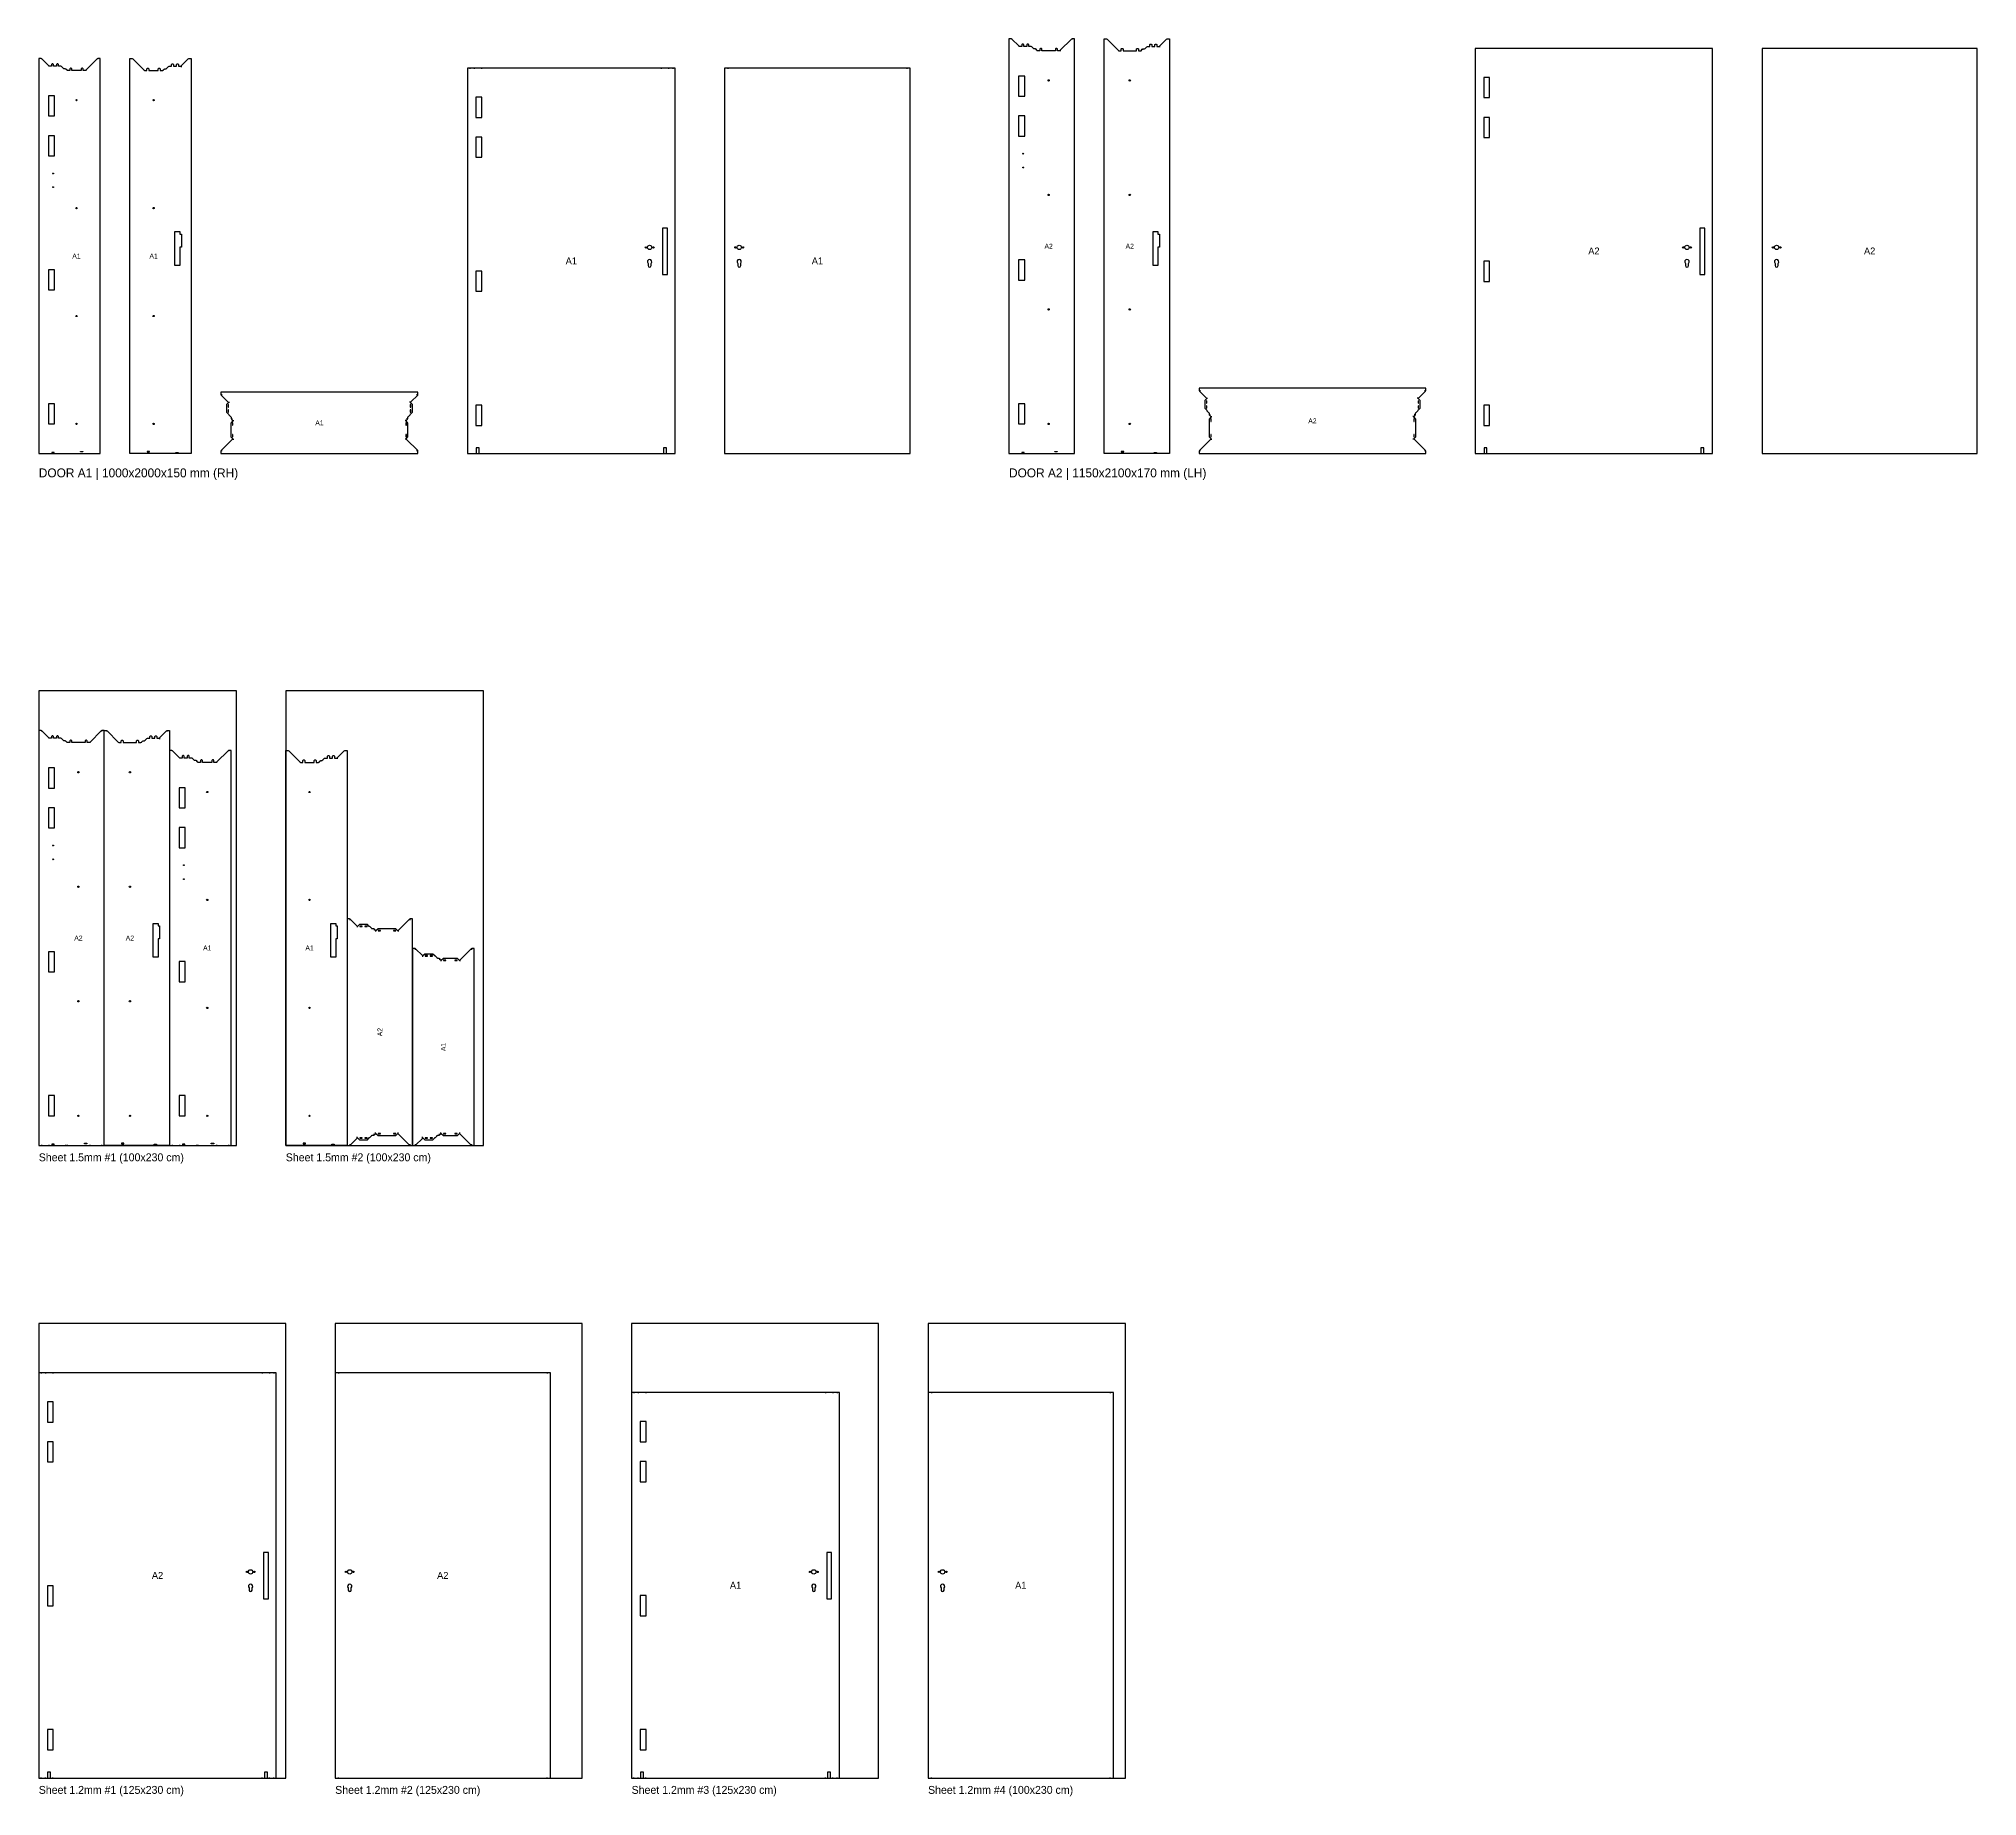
# Model space of a CAD drawing. Header units: metres. Extents: x 0 to 9809, y -6792 to 2098.
import ezdxf
from ezdxf.enums import TextEntityAlignment as Align

# ---------------------------------------------------------------- set-up
doc = ezdxf.new("R2010")
doc.units = ezdxf.units.M
for name, color, linetype in [('CUTOUTS', 3, 'Continuous'), ('HOLES', 4, 'Continuous'), ('NOTCHES', 6, 'Continuous'), ('OUTLINE', 7, 'Continuous'), ('PART_LABELS', 7, 'Continuous'), ('SHEETS_1_2', 3, 'Continuous'), ('SHEETS_1_5', 4, 'Continuous'), ('TEXT', 2, 'Continuous')]:
    doc.layers.add(name, color=color, linetype=linetype)

# ---------------------------------------------------------------- blocks, each defined once
blk = doc.blocks.new('B_A1_HINGE_POST')
at = {"layer": 'CUTOUTS'}
for points in [[(48.9, 1708), (79.4, 1708), (79.4, 1810), (48.9, 1810)], [(48.9, 1506), (79.4, 1506), (79.4, 1608), (48.9, 1608)], [(48.9, 828), (79.4, 828), (79.4, 930), (48.9, 930)], [(48.9, 150), (79.4, 150), (79.4, 252), (48.9, 252)]]:
    blk.add_lwpolyline(points, close=True, dxfattribs=at)
at = {"layer": 'HOLES'}
for centre, radius in [((190.7, 1788), 3.25), ((72.3, 1417.5), 2), ((72.3, 1347.5), 2), ((190.7, 1242), 3.25), ((190.7, 696), 3.25), ((190.7, 150), 3.25)]:
    blk.add_circle(centre, radius, dxfattribs=at)
at = {"layer": 'NOTCHES'}
for p, q in [((13.6, 1997.8), (13.6, 1994.8)), ((13.6, 1997.8), (13.6, 1994.8)), ((13.6, 1997.8), (13.6, 1994.8)), ((13.6, 1997.8), (13.6, 1994.8)), ((297.4, 1997.8), (297.4, 1994.8)), ((297.4, 1997.8), (297.4, 1994.8)), ((297.4, 1997.8), (297.4, 1994.8)), ((297.4, 1997.8), (297.4, 1994.8)), ((50.7, 1961.5), (50.7, 1958.5)), ((50.7, 1961.5), (50.7, 1958.5)), ((50.7, 1961.5), (50.7, 1958.5)), ((50.7, 1961.5), (50.7, 1958.5)), ((113.3, 1959.2), (113.3, 1958.2)), ((113.3, 1959.2), (113.3, 1958.2)), ((113.3, 1959.2), (113.3, 1958.2)), ((113.3, 1959.2), (113.3, 1958.2)), ((125, 1948.5), (125, 1947.5)), ((125, 1948.5), (125, 1947.5)), ((125, 1948.5), (125, 1947.5)), ((125, 1948.5), (125, 1947.5)), ((135.6, 1946.2), (135.6, 1943.2)), ((135.6, 1946.2), (135.6, 1943.2)), ((135.6, 1946.2), (135.6, 1943.2)), ((135.6, 1946.2), (135.6, 1943.2)), ((143.2, 1939.5), (143.2, 1936.5)), ((143.2, 1939.5), (143.2, 1936.5)), ((143.2, 1939.5), (143.2, 1936.5)), ((143.2, 1939.5), (143.2, 1936.5)), ((238.2, 1939.5), (238.2, 1936.5)), ((238.2, 1939.5), (238.2, 1936.5)), ((238.2, 1939.5), (238.2, 1936.5)), ((238.2, 1939.5), (238.2, 1936.5)), ((13.6, 3), (13.6, 0)), ((13.6, 3), (13.6, 0)), ((13.6, 3), (13.6, 0)), ((13.6, 3), (13.6, 0)), ((50.7, 3), (50.7, 0)), ((50.7, 3), (50.7, 0)), ((50.7, 3), (50.7, 0)), ((50.7, 3), (50.7, 0)), ((113.3, 1), (113.3, 0)), ((113.3, 1), (113.3, 0)), ((113.3, 1), (113.3, 0)), ((113.3, 1), (113.3, 0)), ((125, 1), (125, 0)), ((125, 1), (125, 0)), ((125, 1), (125, 0)), ((125, 1), (125, 0)), ((135.6, 3), (135.6, 0)), ((135.6, 3), (135.6, 0)), ((135.6, 3), (135.6, 0)), ((135.6, 3), (135.6, 0)), ((143.2, 3), (143.2, 0)), ((143.2, 3), (143.2, 0)), ((143.2, 3), (143.2, 0)), ((143.2, 3), (143.2, 0)), ((238.2, 3), (238.2, 0)), ((238.2, 3), (238.2, 0)), ((238.2, 3), (238.2, 0)), ((238.2, 3), (238.2, 0)), ((297.4, 3), (297.4, 0)), ((297.4, 3), (297.4, 0)), ((297.4, 3), (297.4, 0)), ((297.4, 3), (297.4, 0))]:
    blk.add_line(p, q, dxfattribs=at)
for points in [[(77.6, 6), (65.6, 6), (65.6, 4), (77.6, 4)], [(211.3, 11), (223.3, 11), (223.3, 9), (211.3, 9)]]:
    blk.add_lwpolyline(points, close=True, dxfattribs=at)
at = {"layer": 'OUTLINE'}
blk.add_lwpolyline([(141.7, 1941), (137.2, 1945.5), (134, 1947), (126.5, 1947), (123.4, 1950), (114.9, 1958.5), (111.8, 1960), (99.8, 1960), (99.8, 1969), (96.8, 1972), (92.8, 1972), (89.8, 1969), (89.8, 1960), (74.3, 1960), (74.3, 1969), (71.3, 1972), (67.3, 1972), (64.3, 1969), (64.3, 1960), (52.3, 1960), (49.1, 1963), (15.1, 1997), (12, 1998.5), (0, 1998.5), (0, 0), (310.9, 0), (310.9, 1998.5), (298.9, 1998.5), (295.8, 1997), (239.8, 1941), (236.7, 1938), (224.7, 1938), (224.7, 1947), (221.7, 1950), (217.7, 1950), (214.7, 1947), (214.7, 1938), (166.8, 1938), (166.8, 1947), (163.8, 1950), (159.8, 1950), (156.8, 1947), (156.8, 1938), (144.8, 1938)], close=True, dxfattribs=at)
at = {"layer": 'PART_LABELS'}
blk.add_text('A1', height=25, dxfattribs=at).set_placement((190.7, 999.2), align=Align.MIDDLE_CENTER)
blk = doc.blocks.new('B_A1_LOCK_POST')
at = {"layer": 'CUTOUTS'}
blk.add_lwpolyline([(252.5, 1044.5), (252.5, 952.2), (228, 952.2), (228, 1122.8), (252.5, 1122.8), (252.5, 1110.5), (260.8, 1110.5), (260.8, 1044.5)], close=True, dxfattribs=at)
at = {"layer": 'HOLES'}
for centre in [(120.2, 1788), (120.2, 1242), (120.2, 696), (120.2, 150)]:
    blk.add_circle(centre, 3.25, dxfattribs=at)
at = {"layer": 'NOTCHES'}
for p, q in [((13.6, 1997.8), (13.6, 1994.8)), ((13.6, 1997.8), (13.6, 1994.8)), ((13.6, 1997.8), (13.6, 1994.8)), ((13.6, 1997.8), (13.6, 1994.8)), ((297.4, 1997.8), (297.4, 1994.8)), ((297.4, 1997.8), (297.4, 1994.8)), ((297.4, 1997.8), (297.4, 1994.8)), ((297.4, 1997.8), (297.4, 1994.8)), ((72.7, 1939.5), (72.7, 1936.5)), ((72.7, 1939.5), (72.7, 1936.5)), ((72.7, 1939.5), (72.7, 1936.5)), ((72.7, 1939.5), (72.7, 1936.5)), ((167.7, 1939.5), (167.7, 1936.5)), ((167.7, 1939.5), (167.7, 1936.5)), ((167.7, 1939.5), (167.7, 1936.5)), ((167.7, 1939.5), (167.7, 1936.5)), ((175.3, 1946.2), (175.3, 1943.2)), ((175.3, 1946.2), (175.3, 1943.2)), ((175.3, 1946.2), (175.3, 1943.2)), ((175.3, 1946.2), (175.3, 1943.2)), ((186, 1948.5), (186, 1947.5)), ((186, 1948.5), (186, 1947.5)), ((186, 1948.5), (186, 1947.5)), ((186, 1948.5), (186, 1947.5)), ((197.6, 1959.2), (197.6, 1958.2)), ((197.6, 1959.2), (197.6, 1958.2)), ((197.6, 1959.2), (197.6, 1958.2)), ((197.6, 1959.2), (197.6, 1958.2)), ((260.2, 1961.5), (260.2, 1955.5)), ((260.2, 1961.5), (260.2, 1955.5)), ((260.2, 1961.5), (260.2, 1955.5)), ((260.2, 1961.5), (260.2, 1955.5)), ((13.6, 3), (13.6, 0)), ((13.6, 3), (13.6, 0)), ((13.6, 3), (13.6, 0)), ((13.6, 3), (13.6, 0)), ((72.7, 3), (72.7, 0)), ((72.7, 3), (72.7, 0)), ((72.7, 3), (72.7, 0)), ((72.7, 3), (72.7, 0)), ((167.7, 3), (167.7, 0)), ((167.7, 3), (167.7, 0)), ((167.7, 3), (167.7, 0)), ((167.7, 3), (167.7, 0)), ((175.3, 3), (175.3, 0)), ((175.3, 3), (175.3, 0)), ((175.3, 3), (175.3, 0)), ((175.3, 3), (175.3, 0)), ((186, 1), (186, 0)), ((186, 1), (186, 0)), ((186, 1), (186, 0)), ((186, 1), (186, 0)), ((197.6, 1), (197.6, 0)), ((197.6, 1), (197.6, 0)), ((197.6, 1), (197.6, 0)), ((197.6, 1), (197.6, 0)), ((260.2, 3), (260.2, 0)), ((260.2, 3), (260.2, 0)), ((260.2, 3), (260.2, 0)), ((260.2, 3), (260.2, 0)), ((297.4, 3), (297.4, 0)), ((297.4, 3), (297.4, 0)), ((297.4, 3), (297.4, 0)), ((297.4, 3), (297.4, 0))]:
    blk.add_line(p, q, dxfattribs=at)
for points in [[(99.6, 11), (87.6, 11), (87.6, 9), (99.6, 9)], [(233.3, 6), (245.3, 6), (245.3, 4), (233.3, 4)]]:
    blk.add_lwpolyline(points, close=True, dxfattribs=at)
at = {"layer": 'OUTLINE'}
blk.add_lwpolyline([(169.3, 1941), (173.8, 1945.5), (176.9, 1947), (184.4, 1947), (187.5, 1950), (196, 1958.5), (199.2, 1960), (211.2, 1960), (211.2, 1969), (214.2, 1972), (218.2, 1972), (221.2, 1969), (221.2, 1960), (236.7, 1960), (236.7, 1969), (239.7, 1972), (243.7, 1972), (246.7, 1969), (246.7, 1960), (258.7, 1960), (261.8, 1963), (295.8, 1997), (298.9, 1998.5), (310.9, 1998.5), (310.9, 0), (0, 0), (0, 1998.5), (12, 1998.5), (15.1, 1997), (71.1, 1941), (74.3, 1938), (86.3, 1938), (86.3, 1947), (89.3, 1950), (93.3, 1950), (96.3, 1947), (96.3, 1938), (144.1, 1938), (144.1, 1947), (147.1, 1950), (151.1, 1950), (154.1, 1947), (154.1, 1938), (166.1, 1938)], close=True, dxfattribs=at)
at = {"layer": 'PART_LABELS'}
blk.add_text('A1', height=25, dxfattribs=at).set_placement((120.2, 999.2), align=Align.MIDDLE_CENTER)
blk = doc.blocks.new('B_A1_HEADER')
at = {"layer": 'CUTOUTS'}
for points in [[(36.8, 235.7), (38.8, 235.7), (38.8, 247.7), (36.8, 247.7)], [(36.8, 210.2), (38.8, 210.2), (38.8, 222.2), (36.8, 222.2)], [(958.2, 235.7), (960.2, 235.7), (960.2, 247.7), (958.2, 247.7)], [(958.2, 210.2), (960.2, 210.2), (960.2, 222.2), (958.2, 222.2)], [(58.8, 143.1), (60.8, 143.1), (60.8, 155.1), (58.8, 155.1)], [(936.2, 143.1), (938.2, 143.1), (938.2, 155.1), (936.2, 155.1)], [(58.8, 85.3), (60.8, 85.3), (60.8, 97.3), (58.8, 97.3)], [(936.2, 85.3), (938.2, 85.3), (938.2, 97.3), (936.2, 97.3)]]:
    blk.add_lwpolyline(points, close=True, dxfattribs=at)
at = {"layer": 'NOTCHES'}
for p, q in [((6.8, 297.4), (0.8, 297.4)), ((996.2, 297.4), (990.2, 297.4)), ((37, 260.2), (43, 260.2)), ((39.3, 197.6), (41.3, 197.6)), ((960, 260.2), (954, 260.2)), ((957.7, 197.6), (955.7, 197.6)), ((50, 186), (52, 186)), ((52.2, 175.3), (58.3, 175.3)), ((59, 167.7), (65, 167.7)), ((938, 167.7), (932, 167.7)), ((944.7, 175.3), (938.7, 175.3)), ((947, 186), (945, 186)), ((6.8, 13.6), (0.8, 13.6)), ((59, 72.7), (65, 72.7)), ((938, 72.7), (932, 72.7)), ((996.2, 13.6), (990.2, 13.6))]:
    blk.add_line(p, q, dxfattribs=at)
at = {"layer": 'OUTLINE'}
blk.add_lwpolyline([(997, 310.9), (0, 310.9), (0, 298.9), (1.5, 295.8), (35.5, 261.8), (38.5, 258.7), (28.5, 248.7), (28.5, 209.2), (38.5, 199.2), (40, 196), (48.5, 187.5), (51.5, 184.4), (51.5, 176.9), (53, 173.8), (57.5, 169.3), (60.5, 166.1), (50.5, 154.2), (50.5, 84.3), (60.5, 74.3), (57.5, 71.1), (1.5, 15.1), (0, 12), (0, 0), (997, 0), (997, 12), (995.5, 15.1), (939.5, 71.1), (936.5, 74.3), (946.5, 84.3), (946.5, 154.2), (936.5, 166.1), (939.5, 169.3), (944, 173.8), (945.5, 176.9), (945.5, 184.4), (948.5, 187.5), (957, 196), (958.5, 199.2), (968.5, 209.2), (968.5, 248.7), (958.5, 258.7), (961.5, 261.8), (995.5, 295.8), (997, 298.9)], close=True, dxfattribs=at)
at = {"layer": 'PART_LABELS'}
blk.add_text('A1', height=25, dxfattribs=at).set_placement((498.5, 155.5), align=Align.MIDDLE_CENTER)
blk = doc.blocks.new('B_A1_LEAF1')
at = {"layer": 'CUTOUTS'}
for points in [[(43.6, 1701), (73.1, 1701), (73.1, 1803), (43.6, 1803)], [(43.6, 1499), (73.1, 1499), (73.1, 1601), (43.6, 1601)], [(987.4, 905.8), (1011.9, 905.8), (1011.9, 1141.1), (987.4, 1141.1)], [(43.6, 821), (73.1, 821), (73.1, 923), (43.6, 923)], [(43.6, 143), (73.1, 143), (73.1, 245), (43.6, 245)]]:
    blk.add_lwpolyline(points, close=True, dxfattribs=at)
blk.add_lwpolyline([(914.5, 962.4), (914.5, 950.9, 1), (929.5, 950.9), (929.5, 962.4, 2.539565)], format="xyb", close=True, dxfattribs=at)
at = {"layer": 'HOLES'}
for centre, radius in [((903, 1043), 3.5), ((922, 1043), 11), ((941, 1043), 3.5)]:
    blk.add_circle(centre, radius, dxfattribs=at)
at = {"layer": 'NOTCHES'}
for p, q in [((11.7, 1950), (11.7, 1947)), ((33.8, 1950), (33.8, 1947)), ((71.3, 1950), (71.3, 1947)), ((980.7, 1950), (980.7, 1947)), ((1018.2, 1950), (1018.2, 1947)), ((1040.2, 1950), (1040.2, 1947)), ((11.7, 0), (11.7, 3)), ((33.8, 0), (33.8, 3)), ((71.3, 0), (71.3, 3)), ((980.7, 0), (980.7, 3)), ((1018.2, 0), (1018.2, 3)), ((1040.2, 0), (1040.2, 3))]:
    blk.add_line(p, q, dxfattribs=at)
for points in [[(45, 0), (60, 0), (60, 30), (45, 30)], [(991.9, 0), (1006.9, 0), (1006.9, 30), (991.9, 30)]]:
    blk.add_lwpolyline(points, close=True, dxfattribs=at)
at = {"layer": 'OUTLINE'}
blk.add_lwpolyline([(0, 0), (1051.9, 0), (1051.9, 1950), (0, 1950)], close=True, dxfattribs=at)
at = {"layer": 'PART_LABELS'}
blk.add_text('A1', height=35, dxfattribs=at).set_placement((526, 975), align=Align.MIDDLE_CENTER)
blk = doc.blocks.new('B_A1_LEAF2')
at = {"layer": 'CUTOUTS'}
blk.add_lwpolyline([(66.1, 962.4), (66.1, 950.9, 1), (81.1, 950.9), (81.1, 962.4, 2.539565)], format="xyb", close=True, dxfattribs=at)
at = {"layer": 'HOLES'}
for centre, radius in [((54.6, 1043), 3.5), ((73.6, 1043), 11), ((92.6, 1043), 3.5)]:
    blk.add_circle(centre, radius, dxfattribs=at)
at = {"layer": 'NOTCHES'}
for p, q in [((16.7, 1950), (16.7, 1947)), ((922.1, 1950), (922.1, 1947)), ((16.7, 0), (16.7, 3)), ((922.1, 0), (922.1, 3))]:
    blk.add_line(p, q, dxfattribs=at)
at = {"layer": 'OUTLINE'}
blk.add_lwpolyline([(0, 0), (938.8, 0), (938.8, 1950), (0, 1950)], close=True, dxfattribs=at)
at = {"layer": 'PART_LABELS'}
blk.add_text('A1', height=35, dxfattribs=at).set_placement((469.4, 975), align=Align.MIDDLE_CENTER)
blk = doc.blocks.new('B_A2_HINGE_POST')
at = {"layer": 'CUTOUTS'}
for points in [[(48.9, 1808), (79.4, 1808), (79.4, 1910), (48.9, 1910)], [(48.9, 1606), (79.4, 1606), (79.4, 1708), (48.9, 1708)], [(48.9, 878), (79.4, 878), (79.4, 980), (48.9, 980)], [(48.9, 150), (79.4, 150), (79.4, 252), (48.9, 252)]]:
    blk.add_lwpolyline(points, close=True, dxfattribs=at)
at = {"layer": 'HOLES'}
for centre, radius in [((200.7, 1888), 3.25), ((72.3, 1517.5), 2), ((72.3, 1447.5), 2), ((200.7, 1308.7), 3.25), ((200.7, 729.3), 3.25), ((200.7, 150), 3.25)]:
    blk.add_circle(centre, radius, dxfattribs=at)
at = {"layer": 'NOTCHES'}
for p, q in [((13.6, 2097.8), (13.6, 2094.8)), ((13.6, 2097.8), (13.6, 2094.8)), ((13.6, 2097.8), (13.6, 2094.8)), ((13.6, 2097.8), (13.6, 2094.8)), ((50.7, 2061.5), (50.7, 2058.5)), ((50.7, 2061.5), (50.7, 2058.5)), ((50.7, 2061.5), (50.7, 2058.5)), ((50.7, 2061.5), (50.7, 2058.5)), ((317.4, 2097.8), (317.4, 2094.8)), ((317.4, 2097.8), (317.4, 2094.8)), ((317.4, 2097.8), (317.4, 2094.8)), ((317.4, 2097.8), (317.4, 2094.8)), ((113.3, 2059.2), (113.3, 2058.2)), ((113.3, 2059.2), (113.3, 2058.2)), ((113.3, 2059.2), (113.3, 2058.2)), ((113.3, 2059.2), (113.3, 2058.2)), ((125, 2048.5), (125, 2047.5)), ((125, 2048.5), (125, 2047.5)), ((125, 2048.5), (125, 2047.5)), ((125, 2048.5), (125, 2047.5)), ((135.6, 2046.2), (135.6, 2043.2)), ((135.6, 2046.2), (135.6, 2043.2)), ((135.6, 2046.2), (135.6, 2043.2)), ((135.6, 2046.2), (135.6, 2043.2)), ((143.2, 2039.5), (143.2, 2036.5)), ((143.2, 2039.5), (143.2, 2036.5)), ((143.2, 2039.5), (143.2, 2036.5)), ((143.2, 2039.5), (143.2, 2036.5)), ((258.2, 2039.5), (258.2, 2036.5)), ((258.2, 2039.5), (258.2, 2036.5)), ((258.2, 2039.5), (258.2, 2036.5)), ((258.2, 2039.5), (258.2, 2036.5)), ((13.6, 3), (13.6, 0)), ((13.6, 3), (13.6, 0)), ((13.6, 3), (13.6, 0)), ((13.6, 3), (13.6, 0)), ((50.7, 3), (50.7, 0)), ((50.7, 3), (50.7, 0)), ((50.7, 3), (50.7, 0)), ((50.7, 3), (50.7, 0)), ((113.3, 1), (113.3, 0)), ((113.3, 1), (113.3, 0)), ((113.3, 1), (113.3, 0)), ((113.3, 1), (113.3, 0)), ((125, 1), (125, 0)), ((125, 1), (125, 0)), ((125, 1), (125, 0)), ((125, 1), (125, 0)), ((135.6, 3), (135.6, 0)), ((135.6, 3), (135.6, 0)), ((135.6, 3), (135.6, 0)), ((135.6, 3), (135.6, 0)), ((143.2, 3), (143.2, 0)), ((143.2, 3), (143.2, 0)), ((143.2, 3), (143.2, 0)), ((143.2, 3), (143.2, 0)), ((258.2, 3), (258.2, 0)), ((258.2, 3), (258.2, 0)), ((258.2, 3), (258.2, 0)), ((258.2, 3), (258.2, 0)), ((317.4, 3), (317.4, 0)), ((317.4, 3), (317.4, 0)), ((317.4, 3), (317.4, 0)), ((317.4, 3), (317.4, 0))]:
    blk.add_line(p, q, dxfattribs=at)
for points in [[(77.6, 6), (65.6, 6), (65.6, 4), (77.6, 4)], [(231.3, 11), (243.3, 11), (243.3, 9), (231.3, 9)]]:
    blk.add_lwpolyline(points, close=True, dxfattribs=at)
at = {"layer": 'OUTLINE'}
blk.add_lwpolyline([(141.7, 2041), (137.2, 2045.5), (134, 2047), (126.5, 2047), (123.4, 2050), (114.9, 2058.5), (111.8, 2060), (99.8, 2060), (99.8, 2069), (96.8, 2072), (92.8, 2072), (89.8, 2069), (89.8, 2060), (74.3, 2060), (74.3, 2069), (71.3, 2072), (67.3, 2072), (64.3, 2069), (64.3, 2060), (52.3, 2060), (49.1, 2063), (15.1, 2097), (12, 2098.5), (0, 2098.5), (0, 0), (330.9, 0), (330.9, 2098.5), (318.9, 2098.5), (315.8, 2097), (259.8, 2041), (256.7, 2038), (244.7, 2038), (244.7, 2047), (241.7, 2050), (237.7, 2050), (234.7, 2047), (234.7, 2038), (166.8, 2038), (166.8, 2047), (163.8, 2050), (159.8, 2050), (156.8, 2047), (156.8, 2038), (144.8, 2038)], close=True, dxfattribs=at)
at = {"layer": 'PART_LABELS'}
blk.add_text('A2', height=25, dxfattribs=at).set_placement((200.7, 1049.2), align=Align.MIDDLE_CENTER)
blk = doc.blocks.new('B_A2_LOCK_POST')
at = {"layer": 'CUTOUTS'}
blk.add_lwpolyline([(272.5, 1044.5), (272.5, 952.2), (248, 952.2), (248, 1122.8), (272.5, 1122.8), (272.5, 1110.5), (280.8, 1110.5), (280.8, 1044.5)], close=True, dxfattribs=at)
at = {"layer": 'HOLES'}
for centre in [(130.2, 1888), (130.2, 1308.7), (130.2, 729.3), (130.2, 150)]:
    blk.add_circle(centre, 3.25, dxfattribs=at)
at = {"layer": 'NOTCHES'}
for p, q in [((13.6, 2097.8), (13.6, 2094.8)), ((13.6, 2097.8), (13.6, 2094.8)), ((13.6, 2097.8), (13.6, 2094.8)), ((13.6, 2097.8), (13.6, 2094.8)), ((280.2, 2061.5), (280.2, 2055.5)), ((280.2, 2061.5), (280.2, 2055.5)), ((280.2, 2061.5), (280.2, 2055.5)), ((280.2, 2061.5), (280.2, 2055.5)), ((317.4, 2097.8), (317.4, 2094.8)), ((317.4, 2097.8), (317.4, 2094.8)), ((317.4, 2097.8), (317.4, 2094.8)), ((317.4, 2097.8), (317.4, 2094.8)), ((72.7, 2039.5), (72.7, 2036.5)), ((72.7, 2039.5), (72.7, 2036.5)), ((72.7, 2039.5), (72.7, 2036.5)), ((72.7, 2039.5), (72.7, 2036.5)), ((187.7, 2039.5), (187.7, 2036.5)), ((187.7, 2039.5), (187.7, 2036.5)), ((187.7, 2039.5), (187.7, 2036.5)), ((187.7, 2039.5), (187.7, 2036.5)), ((195.3, 2046.2), (195.3, 2043.2)), ((195.3, 2046.2), (195.3, 2043.2)), ((195.3, 2046.2), (195.3, 2043.2)), ((195.3, 2046.2), (195.3, 2043.2)), ((206, 2048.5), (206, 2047.5)), ((206, 2048.5), (206, 2047.5)), ((206, 2048.5), (206, 2047.5)), ((206, 2048.5), (206, 2047.5)), ((217.6, 2059.2), (217.6, 2058.2)), ((217.6, 2059.2), (217.6, 2058.2)), ((217.6, 2059.2), (217.6, 2058.2)), ((217.6, 2059.2), (217.6, 2058.2)), ((13.6, 3), (13.6, 0)), ((13.6, 3), (13.6, 0)), ((13.6, 3), (13.6, 0)), ((13.6, 3), (13.6, 0)), ((72.7, 3), (72.7, 0)), ((72.7, 3), (72.7, 0)), ((72.7, 3), (72.7, 0)), ((72.7, 3), (72.7, 0)), ((187.7, 3), (187.7, 0)), ((187.7, 3), (187.7, 0)), ((187.7, 3), (187.7, 0)), ((187.7, 3), (187.7, 0)), ((195.3, 3), (195.3, 0)), ((195.3, 3), (195.3, 0)), ((195.3, 3), (195.3, 0)), ((195.3, 3), (195.3, 0)), ((206, 1), (206, 0)), ((206, 1), (206, 0)), ((206, 1), (206, 0)), ((206, 1), (206, 0)), ((217.6, 1), (217.6, 0)), ((217.6, 1), (217.6, 0)), ((217.6, 1), (217.6, 0)), ((217.6, 1), (217.6, 0)), ((280.2, 3), (280.2, 0)), ((280.2, 3), (280.2, 0)), ((280.2, 3), (280.2, 0)), ((280.2, 3), (280.2, 0)), ((317.4, 3), (317.4, 0)), ((317.4, 3), (317.4, 0)), ((317.4, 3), (317.4, 0)), ((317.4, 3), (317.4, 0))]:
    blk.add_line(p, q, dxfattribs=at)
for points in [[(99.6, 11), (87.6, 11), (87.6, 9), (99.6, 9)], [(253.3, 6), (265.3, 6), (265.3, 4), (253.3, 4)]]:
    blk.add_lwpolyline(points, close=True, dxfattribs=at)
at = {"layer": 'OUTLINE'}
blk.add_lwpolyline([(189.3, 2041), (193.8, 2045.5), (196.9, 2047), (204.4, 2047), (207.5, 2050), (216, 2058.5), (219.2, 2060), (231.2, 2060), (231.2, 2069), (234.2, 2072), (238.2, 2072), (241.2, 2069), (241.2, 2060), (256.7, 2060), (256.7, 2069), (259.7, 2072), (263.7, 2072), (266.7, 2069), (266.7, 2060), (278.7, 2060), (281.8, 2063), (315.8, 2097), (318.9, 2098.5), (330.9, 2098.5), (330.9, 0), (0, 0), (0, 2098.5), (12, 2098.5), (15.1, 2097), (71.1, 2041), (74.3, 2038), (86.3, 2038), (86.3, 2047), (89.3, 2050), (93.3, 2050), (96.3, 2047), (96.3, 2038), (164.1, 2038), (164.1, 2047), (167.1, 2050), (171.1, 2050), (174.1, 2047), (174.1, 2038), (186.1, 2038)], close=True, dxfattribs=at)
at = {"layer": 'PART_LABELS'}
blk.add_text('A2', height=25, dxfattribs=at).set_placement((130.2, 1049.2), align=Align.MIDDLE_CENTER)
blk = doc.blocks.new('B_A2_HEADER')
at = {"layer": 'CUTOUTS'}
for points in [[(36.8, 255.7), (38.8, 255.7), (38.8, 267.7), (36.8, 267.7)], [(36.8, 230.2), (38.8, 230.2), (38.8, 242.2), (36.8, 242.2)], [(1108.2, 255.7), (1110.2, 255.7), (1110.2, 267.7), (1108.2, 267.7)], [(1108.2, 230.2), (1110.2, 230.2), (1110.2, 242.2), (1108.2, 242.2)], [(58.8, 163.1), (60.8, 163.1), (60.8, 175.1), (58.8, 175.1)], [(1086.2, 163.1), (1088.2, 163.1), (1088.2, 175.1), (1086.2, 175.1)], [(58.8, 85.3), (60.8, 85.3), (60.8, 97.3), (58.8, 97.3)], [(1086.2, 85.3), (1088.2, 85.3), (1088.2, 97.3), (1086.2, 97.3)]]:
    blk.add_lwpolyline(points, close=True, dxfattribs=at)
at = {"layer": 'NOTCHES'}
for p, q in [((6.8, 317.4), (0.8, 317.4)), ((1146.2, 317.4), (1140.2, 317.4)), ((37, 280.2), (43, 280.2)), ((39.3, 217.6), (41.3, 217.6)), ((50, 206), (52, 206)), ((1097, 206), (1095, 206)), ((1110, 280.2), (1104, 280.2)), ((1107.7, 217.6), (1105.7, 217.6)), ((52.2, 195.3), (58.3, 195.3)), ((59, 187.7), (65, 187.7)), ((1088, 187.7), (1082, 187.7)), ((1094.7, 195.3), (1088.7, 195.3)), ((6.8, 13.6), (0.8, 13.6)), ((59, 72.7), (65, 72.7)), ((1088, 72.7), (1082, 72.7)), ((1146.2, 13.6), (1140.2, 13.6))]:
    blk.add_line(p, q, dxfattribs=at)
at = {"layer": 'OUTLINE'}
blk.add_lwpolyline([(1147, 330.9), (0, 330.9), (0, 318.9), (1.5, 315.8), (35.5, 281.8), (38.5, 278.7), (28.5, 268.7), (28.5, 229.2), (38.5, 219.2), (40, 216), (48.5, 207.5), (51.5, 204.4), (51.5, 196.9), (53, 193.8), (57.5, 189.3), (60.5, 186.1), (50.5, 174.2), (50.5, 84.3), (60.5, 74.3), (57.5, 71.1), (1.5, 15.1), (0, 12), (0, 0), (1147, 0), (1147, 12), (1145.5, 15.1), (1089.5, 71.1), (1086.5, 74.3), (1096.5, 84.3), (1096.5, 174.2), (1086.5, 186.1), (1089.5, 189.3), (1094, 193.8), (1095.5, 196.9), (1095.5, 204.4), (1098.5, 207.5), (1107, 216), (1108.5, 219.2), (1118.5, 229.2), (1118.5, 268.7), (1108.5, 278.7), (1111.5, 281.8), (1145.5, 315.8), (1147, 318.9)], close=True, dxfattribs=at)
at = {"layer": 'PART_LABELS'}
blk.add_text('A2', height=25, dxfattribs=at).set_placement((573.5, 165.5), align=Align.MIDDLE_CENTER)
blk = doc.blocks.new('B_A2_LEAF1')
at = {"layer": 'CUTOUTS'}
for points in [[(43.6, 1801), (73.1, 1801), (73.1, 1903), (43.6, 1903)], [(43.6, 1599), (73.1, 1599), (73.1, 1701), (43.6, 1701)], [(1137.4, 905.8), (1161.9, 905.8), (1161.9, 1141.1), (1137.4, 1141.1)], [(43.6, 871), (73.1, 871), (73.1, 973), (43.6, 973)], [(43.6, 143), (73.1, 143), (73.1, 245), (43.6, 245)]]:
    blk.add_lwpolyline(points, close=True, dxfattribs=at)
blk.add_lwpolyline([(1064.5, 962.4), (1064.5, 950.9, 1), (1079.5, 950.9), (1079.5, 962.4, 2.539565)], format="xyb", close=True, dxfattribs=at)
at = {"layer": 'HOLES'}
for centre, radius in [((1053, 1043), 3.5), ((1072, 1043), 11), ((1091, 1043), 3.5)]:
    blk.add_circle(centre, radius, dxfattribs=at)
at = {"layer": 'NOTCHES'}
for p, q in [((11.7, 2050), (11.7, 2047)), ((33.8, 2050), (33.8, 2047)), ((71.3, 2050), (71.3, 2047)), ((1130.7, 2050), (1130.7, 2047)), ((1168.2, 2050), (1168.2, 2047)), ((1190.2, 2050), (1190.2, 2047)), ((11.7, 0), (11.7, 3)), ((33.8, 0), (33.8, 3)), ((71.3, 0), (71.3, 3)), ((1130.7, 0), (1130.7, 3)), ((1168.2, 0), (1168.2, 3)), ((1190.2, 0), (1190.2, 3))]:
    blk.add_line(p, q, dxfattribs=at)
for points in [[(45, 0), (60, 0), (60, 30), (45, 30)], [(1141.9, 0), (1156.9, 0), (1156.9, 30), (1141.9, 30)]]:
    blk.add_lwpolyline(points, close=True, dxfattribs=at)
at = {"layer": 'OUTLINE'}
blk.add_lwpolyline([(0, 0), (1201.9, 0), (1201.9, 2050), (0, 2050)], close=True, dxfattribs=at)
at = {"layer": 'PART_LABELS'}
blk.add_text('A2', height=35, dxfattribs=at).set_placement((601, 1025), align=Align.MIDDLE_CENTER)
blk = doc.blocks.new('B_A2_LEAF2')
at = {"layer": 'CUTOUTS'}
blk.add_lwpolyline([(66.1, 962.4), (66.1, 950.9, 1), (81.1, 950.9), (81.1, 962.4, 2.539565)], format="xyb", close=True, dxfattribs=at)
at = {"layer": 'HOLES'}
for centre, radius in [((54.6, 1043), 3.5), ((73.6, 1043), 11), ((92.6, 1043), 3.5)]:
    blk.add_circle(centre, radius, dxfattribs=at)
at = {"layer": 'NOTCHES'}
for p, q in [((16.7, 2050), (16.7, 2047)), ((1072.1, 2050), (1072.1, 2047)), ((16.7, 0), (16.7, 3)), ((1072.1, 0), (1072.1, 3))]:
    blk.add_line(p, q, dxfattribs=at)
at = {"layer": 'OUTLINE'}
blk.add_lwpolyline([(0, 0), (1088.8, 0), (1088.8, 2050), (0, 2050)], close=True, dxfattribs=at)
at = {"layer": 'PART_LABELS'}
blk.add_text('A2', height=35, dxfattribs=at).set_placement((544.4, 1025), align=Align.MIDDLE_CENTER)

msp = doc.modelspace()

# ---------------------------------------------------------------- linework, layer by layer
at = {"layer": 'SHEETS_1_2'}
for points in [[(0, -6700), (1250, -6700), (1250, -4400), (0, -4400)], [(1500, -6700), (2750, -6700), (2750, -4400), (1500, -4400)], [(3000, -6700), (4250, -6700), (4250, -4400), (3000, -4400)], [(4500, -6700), (5500, -6700), (5500, -4400), (4500, -4400)]]:
    msp.add_lwpolyline(points, close=True, dxfattribs=at)
at = {"layer": 'SHEETS_1_5'}
for points in [[(0, -3500), (1000, -3500), (1000, -1200), (0, -1200)], [(1250, -3500), (2250, -3500), (2250, -1200), (1250, -1200)]]:
    msp.add_lwpolyline(points, close=True, dxfattribs=at)

# ---------------------------------------------------------------- block references
for name, p in [('B_A2_HINGE_POST', (4909.6, 0)), ('B_A2_LOCK_POST', (5390.5, 0)), ('B_A1_HINGE_POST', (0, 0)), ('B_A1_LOCK_POST', (460.9, 0)), ('B_A2_LEAF1', (7268.5, 0)), ('B_A2_LEAF2', (8720.4, 0)), ('B_A1_LEAF1', (2168.9, 0)), ('B_A1_LEAF2', (3470.8, 0)), ('B_A1_HEADER', (921.9, 0)), ('B_A2_HEADER', (5871.5, 0)), ('B_A2_HINGE_POST', (0, -3500)), ('B_A2_LOCK_POST', (330.9, -3500)), ('B_A1_HINGE_POST', (661.9, -3500)), ('B_A1_LOCK_POST', (1250, -3500)), ('B_A2_LEAF1', (0, -6700)), ('B_A2_LEAF2', (1500, -6700)), ('B_A1_LEAF1', (3000, -6700)), ('B_A1_LEAF2', (4500, -6700))]:
    msp.add_blockref(name, p)
at = {"rotation": 90}
for name, p in [('B_A2_HEADER', (1891.9, -3500)), ('B_A1_HEADER', (2202.8, -3500))]:
    msp.add_blockref(name, p, dxfattribs=at)

# ---------------------------------------------------------------- texts
at = {"layer": 'TEXT'}
for s, height, p in [('DOOR A1 | 1000x2000x150 mm (RH)', 45, (0, -120)), ('DOOR A2 | 1150x2100x170 mm (LH)', 45, (4909.6, -120)), ('Sheet 1.5mm #1 (100x230 cm)', 40, (0, -3580)), ('Sheet 1.5mm #2 (100x230 cm)', 40, (1250, -3580)), ('Sheet 1.2mm #1 (125x230 cm)', 40, (0, -6780)), ('Sheet 1.2mm #2 (125x230 cm)', 40, (1500, -6780)), ('Sheet 1.2mm #3 (125x230 cm)', 40, (3000, -6780)), ('Sheet 1.2mm #4 (100x230 cm)', 40, (4500, -6780))]:
    msp.add_text(s, height=height, dxfattribs=at).set_placement(p)

doc.saveas('drawing.dxf')
